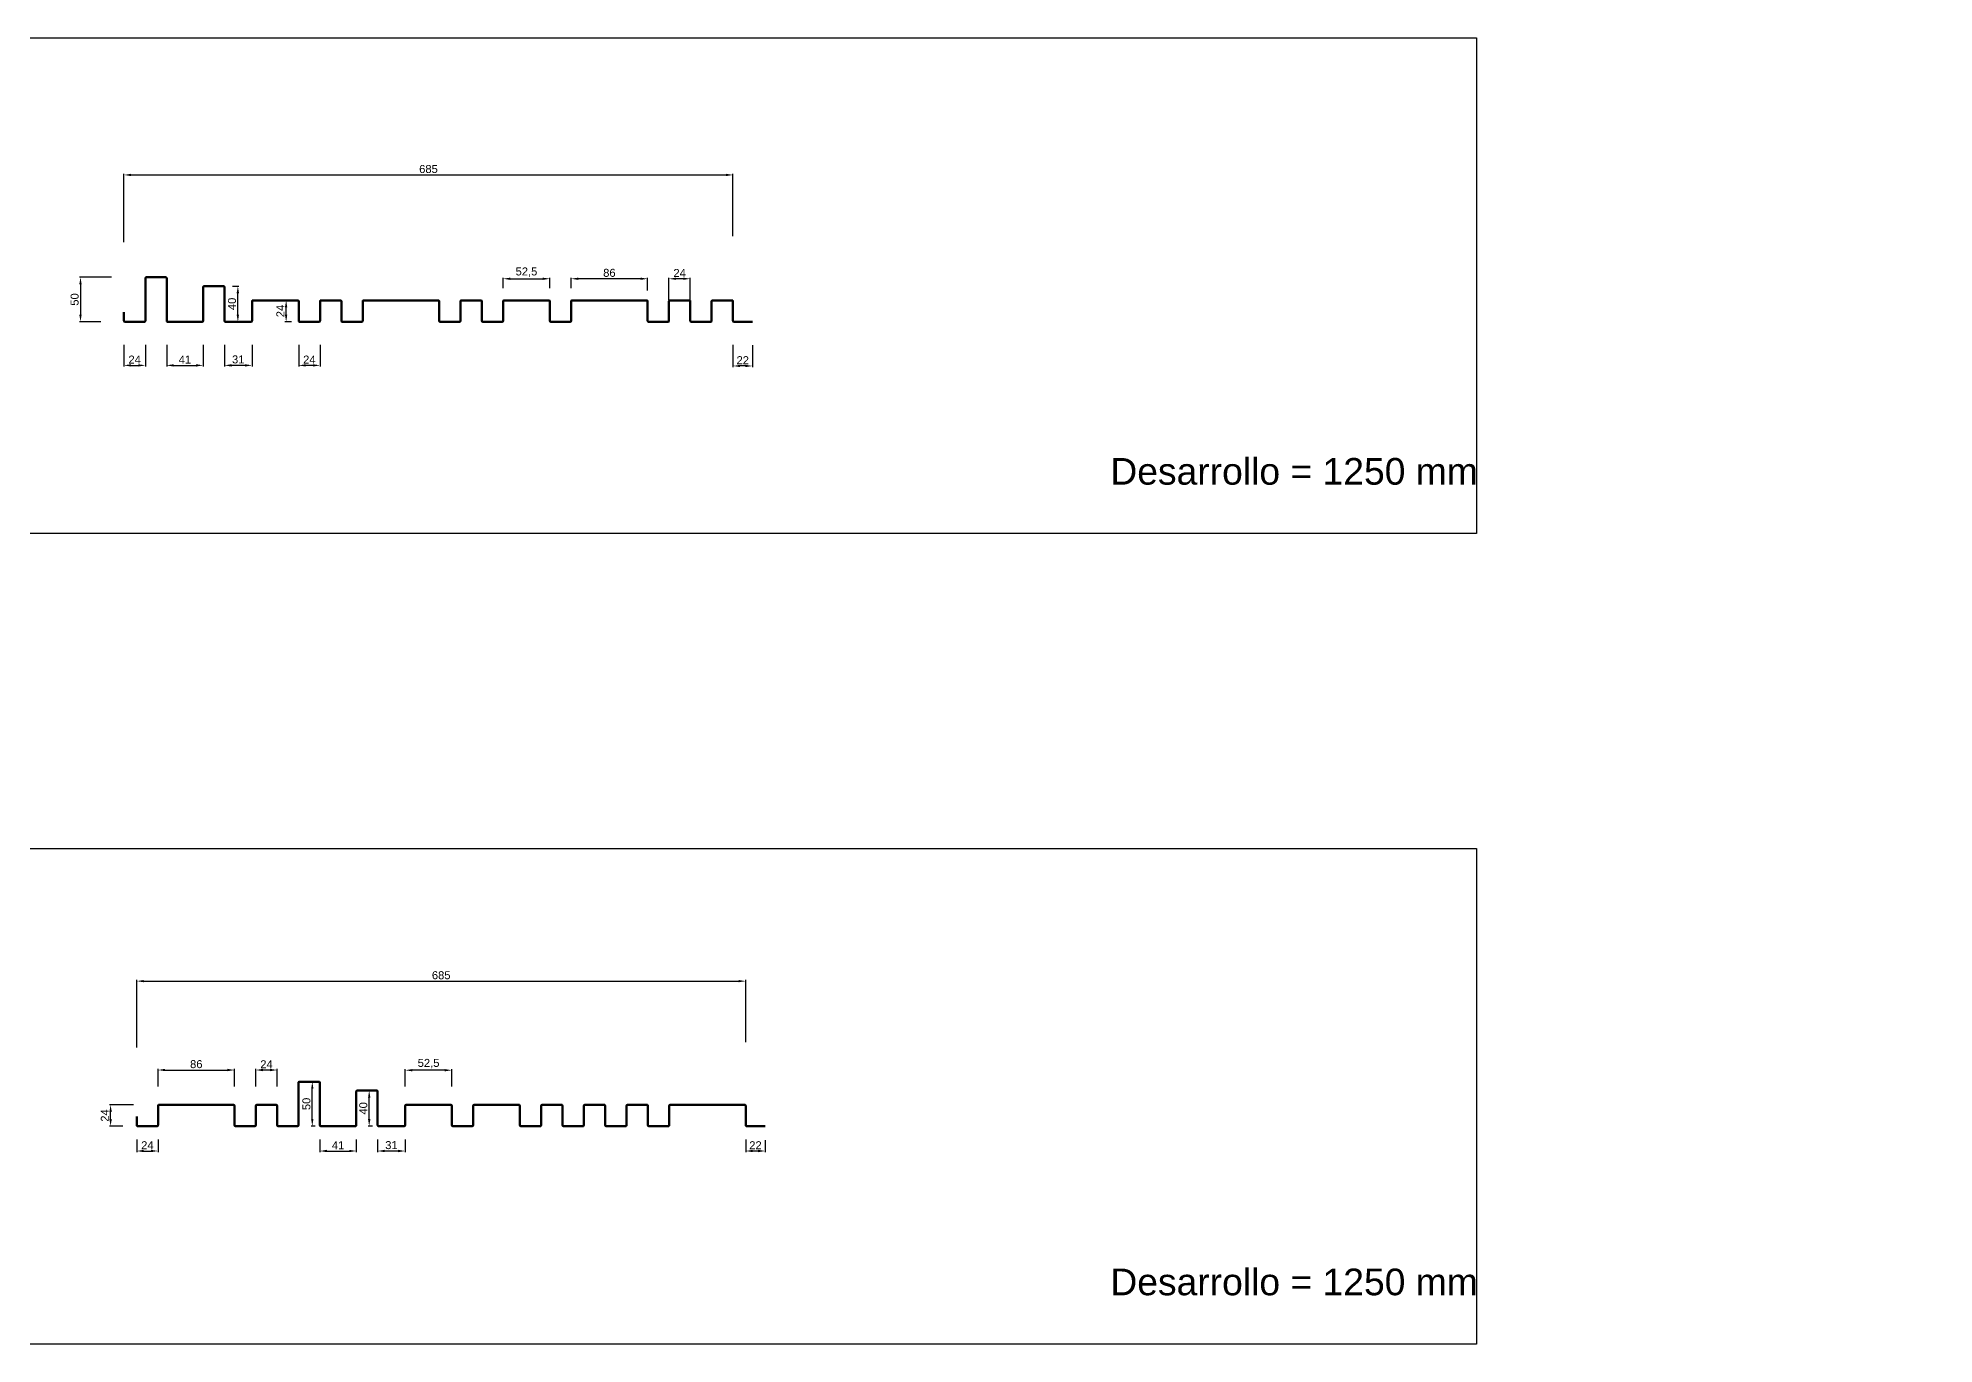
# Model space of a CAD drawing. Header units: millimetres. Extents: x 4334 to 41995838936, y 18500 to 30334.
# Drawn here: x 20181 to 22314, y 22005 to 23474 of the extents above; entities that cross this region are included whole.
import ezdxf

# ---------------------------------------------------------------- set-up
doc = ezdxf.new("R2010")
doc.units = ezdxf.units.MM
doc.layers.add('ANOTACIONES', color=7, linetype='Continuous', plot=False)
doc.layers.add('COTAS1', color=7, linetype='Continuous', lineweight=0)
doc.layers.add('RECUADROS', color=253, linetype='Continuous')
doc.styles.get("Standard").update_dxf_attribs({"font": 'arial.ttf'})
doc.dimstyles.new('ISO-25', dxfattribs={"dimtxt": 9, "dimasz": 8, "dimexe": 1.25, "dimexo": 0.625, "dimgap": 2, "dimtad": 1, "dimdec": 1, "dimtxsty": 'Standard', "dimcen": 2.5, "dimadec": 0, "dimazin": 0, "dimtfac": 1, "dimtdec": 1, "dimtmove": 0, "dimatfit": 3, "dimfxl": 1, "dimarcsym": 0})

# ---------------------------------------------------------------- blocks, each defined once
blk = doc.blocks.new('*D505')
at = {"color": 0, "lineweight": -2, "transparency": 16777216}
for p, q in [((20780.5, 23192.7), (20780.5, 23204.5)), ((20858.5, 23203.3), (20788.5, 23203.3)), ((20866.5, 23190), (20866.5, 23204.5))]:
    blk.add_line(p, q, dxfattribs=at)
at = {"color": 0, "transparency": 16777216}
for points in [[(20788.5, 23204.6), (20788.5, 23202), (20780.5, 23203.3)], [(20858.5, 23204.6), (20858.5, 23202), (20866.5, 23203.3)]]:
    blk.add_solid(points, dxfattribs=at)
at = {"layer": 'Defpoints', "color": 0, "transparency": 16777216}
for p in [(20780.5, 23203.3), (20780.5, 23192.1), (20866.5, 23189.3)]:
    blk.add_point(p, dxfattribs=at)
at = {"color": 0, "transparency": 16777216, "insert": (20823.5, 23209.9), "char_height": 9, "attachment_point": 5}
blk.add_mtext('86', dxfattribs=at)
blk = doc.blocks.new('*D506')
at = {"color": 0, "lineweight": -2, "transparency": 16777216}
for p, q in [((20277.5, 23244.4), (20277.5, 23321.3)), ((20285.5, 23320.1), (20954.5, 23320.1)), ((20962.5, 23251.1), (20962.5, 23321.3))]:
    blk.add_line(p, q, dxfattribs=at)
at = {"color": 0, "transparency": 16777216}
for points in [[(20285.5, 23321.4), (20285.5, 23318.7), (20277.5, 23320.1)], [(20954.5, 23321.4), (20954.5, 23318.7), (20962.5, 23320.1)]]:
    blk.add_solid(points, dxfattribs=at)
at = {"layer": 'Defpoints', "color": 0, "transparency": 16777216}
for p in [(20962.5, 23320.1), (20962.5, 23250.4), (20277.5, 23243.8)]:
    blk.add_point(p, dxfattribs=at)
at = {"color": 0, "transparency": 16777216, "insert": (20620, 23326.7), "char_height": 9, "attachment_point": 5}
blk.add_mtext('685', dxfattribs=at)
blk = doc.blocks.new('*D507')
at = {"color": 0, "lineweight": -2, "transparency": 16777216}
for p, q in [((20890.5, 23179.6), (20890.5, 23204.5)), ((20906.5, 23203.3), (20898.5, 23203.3)), ((20914.5, 23179.6), (20914.5, 23204.5))]:
    blk.add_line(p, q, dxfattribs=at)
at = {"color": 0, "transparency": 16777216}
for points in [[(20898.5, 23204.6), (20898.5, 23202), (20890.5, 23203.3)], [(20906.5, 23204.6), (20906.5, 23202), (20914.5, 23203.3)]]:
    blk.add_solid(points, dxfattribs=at)
at = {"layer": 'Defpoints', "color": 0, "transparency": 16777216}
for p in [(20890.5, 23203.3), (20890.5, 23179), (20914.5, 23179)]:
    blk.add_point(p, dxfattribs=at)
at = {"color": 0, "transparency": 16777216, "insert": (20902.5, 23209.8), "char_height": 9, "attachment_point": 5}
blk.add_mtext('24', dxfattribs=at)
blk = doc.blocks.new('*D508')
at = {"color": 0, "lineweight": -2, "transparency": 16777216}
for p, q in [((20704, 23192.7), (20704, 23204.5)), ((20712, 23203.3), (20748.5, 23203.3)), ((20756.5, 23192.7), (20756.5, 23204.5))]:
    blk.add_line(p, q, dxfattribs=at)
at = {"color": 0, "transparency": 16777216}
for points in [[(20712, 23204.6), (20712, 23202), (20704, 23203.3)], [(20748.5, 23204.6), (20748.5, 23202), (20756.5, 23203.3)]]:
    blk.add_solid(points, dxfattribs=at)
at = {"layer": 'Defpoints', "color": 0, "transparency": 16777216}
for p in [(20704, 23192.1), (20756.5, 23203.3), (20756.5, 23192.1)]:
    blk.add_point(p, dxfattribs=at)
at = {"color": 0, "transparency": 16777216, "insert": (20730.2, 23210.7), "char_height": 9, "attachment_point": 5}
blk.add_mtext('52,5', dxfattribs=at)
blk = doc.blocks.new('*D509')
at = {"color": 0, "lineweight": -2, "transparency": 16777216}
for p, q in [((20399.6, 23195), (20406.8, 23195)), ((20405.6, 23163), (20405.6, 23187)), ((20391.1, 23155), (20406.8, 23155))]:
    blk.add_line(p, q, dxfattribs=at)
at = {"color": 0, "transparency": 16777216}
for points in [[(20404.2, 23187), (20406.9, 23187), (20405.6, 23195)], [(20404.2, 23163), (20406.9, 23163), (20405.6, 23155)]]:
    blk.add_solid(points, dxfattribs=at)
at = {"layer": 'Defpoints', "color": 0, "transparency": 16777216}
for p in [(20399, 23195), (20405.6, 23195), (20390.5, 23155)]:
    blk.add_point(p, dxfattribs=at)
at = {"color": 0, "transparency": 16777216, "insert": (20399, 23175), "char_height": 9, "attachment_point": 5, "rotation": 90}
blk.add_mtext('40', dxfattribs=at)
blk = doc.blocks.new('*D510')
at = {"color": 0, "lineweight": -2, "transparency": 16777216}
for p, q in [((20263.5, 23205), (20227.3, 23205)), ((20228.6, 23197), (20228.6, 23163)), ((20251.5, 23155), (20227.3, 23155))]:
    blk.add_line(p, q, dxfattribs=at)
at = {"color": 0, "transparency": 16777216}
for points in [[(20227.2, 23197), (20229.9, 23197), (20228.6, 23205)], [(20227.2, 23163), (20229.9, 23163), (20228.6, 23155)]]:
    blk.add_solid(points, dxfattribs=at)
at = {"layer": 'Defpoints', "color": 0, "transparency": 16777216}
for p in [(20264.1, 23205), (20228.6, 23155), (20252.1, 23155)]:
    blk.add_point(p, dxfattribs=at)
at = {"color": 0, "transparency": 16777216, "insert": (20222, 23180), "char_height": 9, "attachment_point": 5, "rotation": 90}
blk.add_mtext('50', dxfattribs=at)
blk = doc.blocks.new('*D511')
at = {"color": 0, "lineweight": -2, "transparency": 16777216}
for p, q in [((20325.5, 23128.9), (20325.5, 23104.6)), ((20366.5, 23128.9), (20366.5, 23104.6)), ((20333.5, 23105.9), (20358.5, 23105.9))]:
    blk.add_line(p, q, dxfattribs=at)
at = {"color": 0, "transparency": 16777216}
for points in [[(20333.5, 23107.2), (20333.5, 23104.5), (20325.5, 23105.9)], [(20358.5, 23107.2), (20358.5, 23104.5), (20366.5, 23105.9)]]:
    blk.add_solid(points, dxfattribs=at)
at = {"layer": 'Defpoints', "color": 0, "transparency": 16777216}
for p in [(20325.5, 23129.5), (20366.5, 23129.5), (20366.5, 23105.9)]:
    blk.add_point(p, dxfattribs=at)
at = {"color": 0, "transparency": 16777216, "insert": (20346, 23112.4), "char_height": 9, "attachment_point": 5}
blk.add_mtext('41', dxfattribs=at)
blk = doc.blocks.new('*D512')
at = {"color": 0, "lineweight": -2, "transparency": 16777216}
for p, q in [((20277.5, 23128.9), (20277.5, 23104.6)), ((20301.5, 23128.9), (20301.5, 23104.6)), ((20285.5, 23105.9), (20293.5, 23105.9))]:
    blk.add_line(p, q, dxfattribs=at)
at = {"color": 0, "transparency": 16777216}
for points in [[(20285.5, 23107.2), (20285.5, 23104.5), (20277.5, 23105.9)], [(20293.5, 23107.2), (20293.5, 23104.5), (20301.5, 23105.9)]]:
    blk.add_solid(points, dxfattribs=at)
at = {"layer": 'Defpoints', "color": 0, "transparency": 16777216}
for p in [(20277.5, 23129.5), (20301.5, 23129.5), (20301.5, 23105.9)]:
    blk.add_point(p, dxfattribs=at)
at = {"color": 0, "transparency": 16777216, "insert": (20289.5, 23112.4), "char_height": 9, "attachment_point": 5}
blk.add_mtext('24', dxfattribs=at)
blk = doc.blocks.new('*D513')
at = {"color": 0, "lineweight": -2, "transparency": 16777216}
for p, q in [((20390.5, 23128.9), (20390.5, 23104.6)), ((20421.5, 23128.9), (20421.5, 23104.6)), ((20413.5, 23105.9), (20398.5, 23105.9))]:
    blk.add_line(p, q, dxfattribs=at)
at = {"color": 0, "transparency": 16777216}
for points in [[(20398.5, 23107.2), (20398.5, 23104.5), (20390.5, 23105.9)], [(20413.5, 23107.2), (20413.5, 23104.5), (20421.5, 23105.9)]]:
    blk.add_solid(points, dxfattribs=at)
at = {"layer": 'Defpoints', "color": 0, "transparency": 16777216}
for p in [(20390.5, 23129.5), (20421.5, 23129.5), (20390.5, 23105.9)]:
    blk.add_point(p, dxfattribs=at)
at = {"color": 0, "transparency": 16777216, "insert": (20406, 23112.5), "char_height": 9, "attachment_point": 5}
blk.add_mtext('31', dxfattribs=at)
blk = doc.blocks.new('*D514')
at = {"color": 0, "lineweight": -2, "transparency": 16777216}
for p, q in [((20474, 23128.9), (20474, 23104.6)), ((20498, 23128.9), (20498, 23104.6)), ((20490, 23105.9), (20482, 23105.9))]:
    blk.add_line(p, q, dxfattribs=at)
at = {"color": 0, "transparency": 16777216}
for points in [[(20482, 23107.2), (20482, 23104.5), (20474, 23105.9)], [(20490, 23107.2), (20490, 23104.5), (20498, 23105.9)]]:
    blk.add_solid(points, dxfattribs=at)
at = {"layer": 'Defpoints', "color": 0, "transparency": 16777216}
for p in [(20474, 23129.5), (20498, 23129.5), (20474, 23105.9)]:
    blk.add_point(p, dxfattribs=at)
at = {"color": 0, "transparency": 16777216, "insert": (20486, 23112.4), "char_height": 9, "attachment_point": 5}
blk.add_mtext('24', dxfattribs=at)
blk = doc.blocks.new('*D515')
at = {"color": 0, "lineweight": -2, "transparency": 16777216}
for p, q in [((20472.4, 23179), (20458.6, 23179)), ((20459.9, 23163), (20459.9, 23171)), ((20465.9, 23155), (20458.6, 23155))]:
    blk.add_line(p, q, dxfattribs=at)
at = {"color": 0, "transparency": 16777216}
for points in [[(20458.5, 23171), (20461.2, 23171), (20459.9, 23179)], [(20458.5, 23163), (20461.2, 23163), (20459.9, 23155)]]:
    blk.add_solid(points, dxfattribs=at)
at = {"layer": 'Defpoints', "color": 0, "transparency": 16777216}
for p in [(20459.9, 23179), (20473, 23179), (20466.5, 23155)]:
    blk.add_point(p, dxfattribs=at)
at = {"color": 0, "transparency": 16777216, "insert": (20453.4, 23167), "char_height": 9, "attachment_point": 5, "rotation": 90}
blk.add_mtext('24', dxfattribs=at)
blk = doc.blocks.new('*D516')
at = {"color": 0, "lineweight": -2, "transparency": 16777216}
for p, q in [((20291.8, 22338.6), (20291.8, 22414.5)), ((20299.8, 22413.2), (20968.8, 22413.2)), ((20976.8, 22344.7), (20976.8, 22414.5))]:
    blk.add_line(p, q, dxfattribs=at)
at = {"color": 0, "transparency": 16777216}
for points in [[(20299.8, 22414.5), (20299.8, 22411.9), (20291.8, 22413.2)], [(20968.8, 22414.5), (20968.8, 22411.9), (20976.8, 22413.2)]]:
    blk.add_solid(points, dxfattribs=at)
at = {"layer": 'Defpoints', "color": 0, "transparency": 16777216}
for p in [(20976.8, 22413.2), (20291.8, 22337.9), (20976.8, 22344.1)]:
    blk.add_point(p, dxfattribs=at)
at = {"color": 0, "transparency": 16777216, "insert": (20634.3, 22419.8), "char_height": 9, "attachment_point": 5}
blk.add_mtext('685', dxfattribs=at)
blk = doc.blocks.new('*D517')
at = {"color": 0, "lineweight": -2, "transparency": 16777216}
for p, q in [((20496.2, 22300.1), (20488, 22300.1)), ((20489.3, 22258.1), (20489.3, 22292.1)), ((20492.5, 22250.1), (20488, 22250.1))]:
    blk.add_line(p, q, dxfattribs=at)
at = {"color": 0, "transparency": 16777216}
for points in [[(20488, 22292.1), (20490.6, 22292.1), (20489.3, 22300.1)], [(20488, 22258.1), (20490.6, 22258.1), (20489.3, 22250.1)]]:
    blk.add_solid(points, dxfattribs=at)
at = {"layer": 'Defpoints', "color": 0, "transparency": 16777216}
for p in [(20489.3, 22300.1), (20496.8, 22300.1), (20493.1, 22250.1)]:
    blk.add_point(p, dxfattribs=at)
at = {"color": 0, "transparency": 16777216, "insert": (20482.7, 22275.1), "char_height": 9, "attachment_point": 5, "rotation": 90}
blk.add_mtext('50', dxfattribs=at)
blk = doc.blocks.new('*D518')
at = {"color": 0, "lineweight": -2, "transparency": 16777216}
for p, q in [((20561.2, 22290.1), (20552.1, 22290.1)), ((20553.3, 22258.1), (20553.3, 22282.1)), ((20557, 22250.1), (20552.1, 22250.1))]:
    blk.add_line(p, q, dxfattribs=at)
at = {"color": 0, "transparency": 16777216}
for points in [[(20552, 22282.1), (20554.7, 22282.1), (20553.3, 22290.1)], [(20552, 22258.1), (20554.7, 22258.1), (20553.3, 22250.1)]]:
    blk.add_solid(points, dxfattribs=at)
at = {"layer": 'Defpoints', "color": 0, "transparency": 16777216}
for p in [(20553.3, 22290.1), (20561.8, 22290.1), (20557.6, 22250.1)]:
    blk.add_point(p, dxfattribs=at)
at = {"color": 0, "transparency": 16777216, "insert": (20546.7, 22270.1), "char_height": 9, "attachment_point": 5, "rotation": 90}
blk.add_mtext('40', dxfattribs=at)
blk = doc.blocks.new('*D519')
at = {"color": 0, "lineweight": -2, "transparency": 16777216}
for p, q in [((20562.8, 22235), (20562.8, 22220.9)), ((20593.8, 22235), (20593.8, 22220.9)), ((20585.8, 22222.1), (20570.8, 22222.1))]:
    blk.add_line(p, q, dxfattribs=at)
at = {"color": 0, "transparency": 16777216}
for points in [[(20570.8, 22223.5), (20570.8, 22220.8), (20562.8, 22222.1)], [(20585.8, 22223.5), (20585.8, 22220.8), (20593.8, 22222.1)]]:
    blk.add_solid(points, dxfattribs=at)
at = {"layer": 'Defpoints', "color": 0, "transparency": 16777216}
for p in [(20562.8, 22235.7), (20593.8, 22235.7), (20562.8, 22222.1)]:
    blk.add_point(p, dxfattribs=at)
at = {"color": 0, "transparency": 16777216, "insert": (20578.3, 22228.7), "char_height": 9, "attachment_point": 5}
blk.add_mtext('31', dxfattribs=at)
blk = doc.blocks.new('*D520')
at = {"color": 0, "lineweight": -2, "transparency": 16777216}
for p, q in [((20497.8, 22235), (20497.8, 22220.9)), ((20538.8, 22235), (20538.8, 22220.9)), ((20505.8, 22222.1), (20530.8, 22222.1))]:
    blk.add_line(p, q, dxfattribs=at)
at = {"color": 0, "transparency": 16777216}
for points in [[(20505.8, 22223.5), (20505.8, 22220.8), (20497.8, 22222.1)], [(20530.8, 22223.5), (20530.8, 22220.8), (20538.8, 22222.1)]]:
    blk.add_solid(points, dxfattribs=at)
at = {"layer": 'Defpoints', "color": 0, "transparency": 16777216}
for p in [(20497.8, 22235.7), (20538.8, 22235.7), (20538.8, 22222.1)]:
    blk.add_point(p, dxfattribs=at)
at = {"color": 0, "transparency": 16777216, "insert": (20518.3, 22228.6), "char_height": 9, "attachment_point": 5}
blk.add_mtext('41', dxfattribs=at)
blk = doc.blocks.new('*D521')
at = {"color": 0, "lineweight": -2, "transparency": 16777216}
for p, q in [((20291.8, 22235), (20291.8, 22220.9)), ((20315.8, 22235), (20315.8, 22220.9)), ((20299.8, 22222.1), (20307.8, 22222.1))]:
    blk.add_line(p, q, dxfattribs=at)
at = {"color": 0, "transparency": 16777216}
for points in [[(20299.8, 22223.5), (20299.8, 22220.8), (20291.8, 22222.1)], [(20307.8, 22223.5), (20307.8, 22220.8), (20315.8, 22222.1)]]:
    blk.add_solid(points, dxfattribs=at)
at = {"layer": 'Defpoints', "color": 0, "transparency": 16777216}
for p in [(20291.8, 22235.7), (20315.8, 22235.7), (20315.8, 22222.1)]:
    blk.add_point(p, dxfattribs=at)
at = {"color": 0, "transparency": 16777216, "insert": (20303.8, 22228.6), "char_height": 9, "attachment_point": 5}
blk.add_mtext('24', dxfattribs=at)
blk = doc.blocks.new('*D522')
at = {"color": 0, "lineweight": -2, "transparency": 16777216}
for p, q in [((20315.8, 22294.7), (20315.8, 22314.5)), ((20323.8, 22313.2), (20393.8, 22313.2)), ((20401.8, 22294.7), (20401.8, 22314.5))]:
    blk.add_line(p, q, dxfattribs=at)
at = {"color": 0, "transparency": 16777216}
for points in [[(20323.8, 22314.6), (20323.8, 22311.9), (20315.8, 22313.2)], [(20393.8, 22314.6), (20393.8, 22311.9), (20401.8, 22313.2)]]:
    blk.add_solid(points, dxfattribs=at)
at = {"layer": 'Defpoints', "color": 0, "transparency": 16777216}
for p in [(20401.8, 22313.2), (20315.8, 22294.1), (20401.8, 22294.1)]:
    blk.add_point(p, dxfattribs=at)
at = {"color": 0, "transparency": 16777216, "insert": (20358.8, 22319.8), "char_height": 9, "attachment_point": 5}
blk.add_mtext('86', dxfattribs=at)
blk = doc.blocks.new('*D523')
at = {"color": 0, "lineweight": -2, "transparency": 16777216}
for p, q in [((20288.1, 22274.1), (20261.2, 22274.1)), ((20276.1, 22250.1), (20261.2, 22250.1)), ((20262.4, 22258.1), (20262.4, 22266.1))]:
    blk.add_line(p, q, dxfattribs=at)
at = {"color": 0, "transparency": 16777216}
for points in [[(20261.1, 22266.1), (20263.8, 22266.1), (20262.4, 22274.1)], [(20261.1, 22258.1), (20263.8, 22258.1), (20262.4, 22250.1)]]:
    blk.add_solid(points, dxfattribs=at)
at = {"layer": 'Defpoints', "color": 0, "transparency": 16777216}
for p in [(20262.4, 22274.1), (20288.7, 22274.1), (20276.7, 22250.1)]:
    blk.add_point(p, dxfattribs=at)
at = {"color": 0, "transparency": 16777216, "insert": (20255.9, 22262.1), "char_height": 9, "attachment_point": 5, "rotation": 90}
blk.add_mtext('24', dxfattribs=at)
blk = doc.blocks.new('*D524')
at = {"color": 0, "lineweight": -2, "transparency": 16777216}
for p, q in [((20593.8, 22294.6), (20593.8, 22314.3)), ((20638.3, 22313), (20601.8, 22313)), ((20646.3, 22294.6), (20646.3, 22314.3))]:
    blk.add_line(p, q, dxfattribs=at)
at = {"color": 0, "transparency": 16777216}
for points in [[(20601.8, 22314.3), (20601.8, 22311.7), (20593.8, 22313)], [(20638.3, 22314.3), (20638.3, 22311.7), (20646.3, 22313)]]:
    blk.add_solid(points, dxfattribs=at)
at = {"layer": 'Defpoints', "color": 0, "transparency": 16777216}
for p in [(20593.8, 22313), (20593.8, 22294), (20646.3, 22294)]:
    blk.add_point(p, dxfattribs=at)
at = {"color": 0, "transparency": 16777216, "insert": (20620.1, 22320.4), "char_height": 9, "attachment_point": 5}
blk.add_mtext('52,5', dxfattribs=at)
blk = doc.blocks.new('*D525')
at = {"color": 0, "lineweight": -2, "transparency": 16777216}
for p, q in [((20425.8, 22294.7), (20425.8, 22314.5)), ((20441.8, 22313.2), (20433.8, 22313.2)), ((20449.8, 22294.7), (20449.8, 22314.5))]:
    blk.add_line(p, q, dxfattribs=at)
at = {"color": 0, "transparency": 16777216}
for points in [[(20433.8, 22314.6), (20433.8, 22311.9), (20425.8, 22313.2)], [(20441.8, 22314.6), (20441.8, 22311.9), (20449.8, 22313.2)]]:
    blk.add_solid(points, dxfattribs=at)
at = {"layer": 'Defpoints', "color": 0, "transparency": 16777216}
for p in [(20425.8, 22313.2), (20425.8, 22294.1), (20449.8, 22294.1)]:
    blk.add_point(p, dxfattribs=at)
at = {"color": 0, "transparency": 16777216, "insert": (20437.8, 22319.7), "char_height": 9, "attachment_point": 5}
blk.add_mtext('24', dxfattribs=at)
blk = doc.blocks.new('*D526')
at = {"color": 0, "lineweight": -2, "transparency": 16777216}
for p, q in [((20976.8, 22235), (20976.8, 22220.9)), ((20998.8, 22234.5), (20998.8, 22220.9)), ((20990.8, 22222.1), (20984.8, 22222.1))]:
    blk.add_line(p, q, dxfattribs=at)
at = {"color": 0, "transparency": 16777216}
for points in [[(20984.8, 22223.5), (20984.8, 22220.8), (20976.8, 22222.1)], [(20990.8, 22223.5), (20990.8, 22220.8), (20998.8, 22222.1)]]:
    blk.add_solid(points, dxfattribs=at)
at = {"layer": 'Defpoints', "color": 0, "transparency": 16777216}
for p in [(20976.8, 22235.7), (20998.8, 22235.2), (20976.8, 22222.1)]:
    blk.add_point(p, dxfattribs=at)
at = {"color": 0, "transparency": 16777216, "insert": (20987.8, 22228.6), "char_height": 9, "attachment_point": 5}
blk.add_mtext('22', dxfattribs=at)
blk = doc.blocks.new('*D538')
at = {"layer": 'COTAS1', "color": 0, "lineweight": -2, "transparency": 16777216}
for p, q in [((20962.5, 23129), (20962.5, 23104)), ((20984.5, 23128.5), (20984.5, 23104)), ((20976.5, 23105.2), (20970.5, 23105.2))]:
    blk.add_line(p, q, dxfattribs=at)
at = {"layer": 'COTAS1', "color": 0, "transparency": 16777216}
for points in [[(20970.5, 23106.5), (20970.5, 23103.9), (20962.5, 23105.2)], [(20976.5, 23106.5), (20976.5, 23103.9), (20984.5, 23105.2)]]:
    blk.add_solid(points, dxfattribs=at)
at = {"layer": 'Defpoints', "color": 0, "transparency": 16777216}
for p in [(20962.5, 23129.6), (20984.5, 23129.1), (20962.5, 23105.2)]:
    blk.add_point(p, dxfattribs=at)
at = {"layer": 'COTAS1', "color": 0, "transparency": 16777216, "insert": (20973.5, 23111.7), "char_height": 9, "attachment_point": 5}
blk.add_mtext('22', dxfattribs=at)

msp = doc.modelspace()

# ---------------------------------------------------------------- linework, layer by layer
at = {"color": 1, "lineweight": 50}
for points in [[(20277.5, 23165.65), (20277.5, 23155.95, 0.4142136), (20278.5, 23154.95), (20300.5, 23154.95, 0.4142136), (20301.5, 23155.95), (20301.5, 23203.95, -0.4142136), (20302.5, 23204.95), (20324.5, 23204.95, -0.4142136), (20325.5, 23203.95), (20325.5, 23155.95, 0.4142136), (20326.5, 23154.95), (20365.5, 23154.95, 0.4142136), (20366.5, 23155.95), (20366.5, 23193.95, -0.4142136), (20367.5, 23194.95), (20389.5, 23194.95, -0.4142136), (20390.5, 23193.95), (20390.5, 23155.95, 0.4142136), (20391.5, 23154.95), (20420.5, 23154.95, 0.4142136), (20421.5, 23155.95), (20421.5, 23177.95, -0.4142136), (20422.5, 23178.95), (20473, 23178.95, -0.4142136), (20474, 23177.95), (20474, 23155.95, 0.4142136), (20475, 23154.95), (20497, 23154.95, 0.4142136), (20498, 23155.95), (20498, 23177.95, -0.4142136), (20499, 23178.95), (20521, 23178.95, -0.4142136), (20522, 23177.95), (20522, 23155.95, 0.4142136), (20523, 23154.95), (20545, 23154.95, 0.4142136), (20546, 23155.95), (20546, 23177.95, -0.4142136), (20547, 23178.95), (20631, 23178.95, -0.4142136), (20632, 23177.95), (20632, 23155.95, 0.4142136), (20633, 23154.95), (20655, 23154.95, 0.4142136), (20656, 23155.95), (20656, 23177.95, -0.4142136), (20657, 23178.95), (20679, 23178.95, -0.4142136), (20680, 23177.95), (20680, 23155.95, 0.4142136), (20681, 23154.95), (20703, 23154.95, 0.4142136), (20704, 23155.95), (20704, 23177.95, -0.4142136), (20705, 23178.95), (20755.5, 23178.95, -0.4142136), (20756.5, 23177.95), (20756.5, 23155.95, 0.4142136), (20757.5, 23154.95), (20779.5, 23154.95, 0.4142136), (20780.5, 23155.95), (20780.5, 23177.95, -0.4142136), (20781.5, 23178.95), (20865.5, 23178.95, -0.4142136), (20866.5, 23177.95), (20866.5, 23155.95, 0.4142136), (20867.5, 23154.95), (20889.5, 23154.95, 0.4142136), (20890.5, 23155.95), (20890.5, 23177.95, -0.4142136), (20891.5, 23178.95), (20913.5, 23178.95, -0.4142136), (20914.5, 23177.95), (20914.5, 23155.95, 0.4142136), (20915.5, 23154.95), (20937.5, 23154.95, 0.4142136), (20938.5, 23155.95), (20938.5, 23177.95, -0.4142136), (20939.5, 23178.95), (20961.5, 23178.95, -0.4142136), (20962.5, 23177.95), (20962.5, 23155.95, 0.4142136), (20963.5, 23154.95), (20984.5, 23154.95)], [(20291.81, 22260.78), (20291.81, 22251.08, 0.4142136), (20292.81, 22250.08), (20314.81, 22250.08, 0.4142136), (20315.81, 22251.08), (20315.81, 22273.08, -0.4142136), (20316.81, 22274.08), (20400.81, 22274.08, -0.4142136), (20401.81, 22273.08), (20401.81, 22251.08, 0.4142136), (20402.81, 22250.08), (20424.81, 22250.08, 0.4142136), (20425.81, 22251.08), (20425.81, 22273.08, -0.4142136), (20426.81, 22274.08), (20448.81, 22274.08, -0.4142136), (20449.81, 22273.08), (20449.81, 22251.08, 0.4142136), (20450.81, 22250.08), (20472.81, 22250.08, 0.4142136), (20473.81, 22251.08), (20473.81, 22299.08, -0.4142136), (20474.81, 22300.08), (20496.81, 22300.08, -0.4142136), (20497.81, 22299.08), (20497.81, 22251.08, 0.4142136), (20498.81, 22250.08), (20537.81, 22250.08, 0.4142136), (20538.81, 22251.08), (20538.81, 22289.08, -0.4142136), (20539.81, 22290.08), (20561.81, 22290.08, -0.4142136), (20562.81, 22289.08), (20562.81, 22251.08, 0.4142136), (20563.81, 22250.08), (20592.81, 22250.08, 0.4142136), (20593.81, 22251.08), (20593.81, 22273.08, -0.4142136), (20594.81, 22274.08), (20645.31, 22274.08, -0.4142136), (20646.31, 22273.08), (20646.31, 22251.08, 0.4142136), (20647.31, 22250.08), (20669.31, 22250.08, 0.4142136), (20670.31, 22251.08), (20670.31, 22273.08, -0.4142136), (20671.31, 22274.08), (20721.81, 22274.08, -0.4142136), (20722.81, 22273.08), (20722.81, 22251.08, 0.4142136), (20723.81, 22250.08), (20745.81, 22250.08, 0.4142136), (20746.81, 22251.08), (20746.81, 22273.08, -0.4142136), (20747.81, 22274.08), (20769.81, 22274.08, -0.4142136), (20770.81, 22273.08), (20770.81, 22251.08, 0.4142136), (20771.81, 22250.08), (20793.81, 22250.08, 0.4142136), (20794.81, 22251.08), (20794.81, 22273.08, -0.4142136), (20795.81, 22274.08), (20817.81, 22274.08, -0.4142136), (20818.81, 22273.08), (20818.81, 22251.08, 0.4142136), (20819.81, 22250.08), (20841.81, 22250.08, 0.4142136), (20842.81, 22251.08), (20842.81, 22273.08, -0.4142136), (20843.81, 22274.08), (20865.81, 22274.08, -0.4142136), (20866.81, 22273.08), (20866.81, 22251.08, 0.4142136), (20867.81, 22250.08), (20889.81, 22250.08, 0.4142136), (20890.81, 22251.08), (20890.81, 22273.08, -0.4142136), (20891.81, 22274.08), (20975.81, 22274.08, -0.4142136), (20976.81, 22273.08), (20976.81, 22251.08, 0.4142136), (20977.81, 22250.08), (20998.81, 22250.08)]]:
    msp.add_lwpolyline(points, format="xyb", dxfattribs=at)
at = {"layer": 'RECUADROS', "color": 0, "lineweight": 30}
for points in [[(19978.53, 23474.21), (21798.79, 23474.21), (21798.79, 22916.76), (19978.53, 22916.76)], [(19978.53, 22562.4), (21798.79, 22562.4), (21798.79, 22004.94), (19978.53, 22004.94)]]:
    msp.add_lwpolyline(points, close=True, dxfattribs=at)

# ---------------------------------------------------------------- texts
at = {"layer": 'ANOTACIONES', "char_height": 30, "attachment_point": 1}
for insert in [(21386.96, 23001.67), (21386.96, 22089.85)]:
    msp.add_mtext_dynamic_manual_height_columns('Desarrollo = 1250 mm', width=6765.1618, gutter_width=150, heights=[0], dxfattribs=dict(at, insert=insert))

# ---------------------------------------------------------------- dimensions: what is measured, and where the dimension line sits
for base, p1, p2, picture, middle in [((20962.5, 23320.07), (20277.5, 23243.8), (20962.5, 23250.45), '*D506', (20620, 23326.66)), ((20756.5, 23203.3), (20704, 23192.06), (20756.5, 23192.06), '*D508', (20730.25, 23210.7)), ((20780.5, 23203.3), (20866.5, 23189.34), (20780.5, 23192.06), '*D505', (20823.5, 23209.89)), ((20890.5, 23203.3), (20914.5, 23178.95), (20890.5, 23178.95), '*D507', (20902.5, 23209.81)), ((20301.5, 23105.87), (20277.5, 23129.48), (20301.5, 23129.48), '*D512', (20289.5, 23112.39)), ((20366.5, 23105.87), (20325.5, 23129.48), (20366.5, 23129.48), '*D511', (20346, 23112.39)), ((20390.5, 23105.87), (20421.5, 23129.48), (20390.5, 23129.48), '*D513', (20406, 23112.47)), ((20474, 23105.87), (20498, 23129.48), (20474, 23129.48), '*D514', (20486, 23112.39)), ((20976.81, 22413.21), (20291.81, 22337.93), (20976.81, 22344.08), '*D516', (20634.31, 22419.8)), ((20401.81, 22313.22), (20315.81, 22294.09), (20401.81, 22294.09), '*D522', (20358.81, 22319.82)), ((20425.81, 22313.22), (20449.81, 22294.09), (20425.81, 22294.09), '*D525', (20437.81, 22319.74)), ((20593.81, 22313.01), (20646.31, 22293.99), (20593.81, 22293.99), '*D524', (20620.06, 22320.42)), ((20315.81, 22222.12), (20291.81, 22235.66), (20315.81, 22235.66), '*D521', (20303.81, 22228.64)), ((20538.81, 22222.12), (20497.81, 22235.66), (20538.81, 22235.66), '*D520', (20518.31, 22228.64)), ((20562.81, 22222.12), (20593.81, 22235.66), (20562.81, 22235.66), '*D519', (20578.31, 22228.72)), ((20976.81, 22222.12), (20998.81, 22235.16), (20976.81, 22235.66), '*D526', (20987.81, 22228.64))]:
    dim = msp.add_linear_dim(base=base, p1=p1, p2=p2, dimstyle='ISO-25')
    dim.commit()
    dim.dimension.update_dxf_attribs({"geometry": picture, "text_midpoint": middle})
for base, p1, p2, picture, middle in [((20228.57, 23154.95), (20264.1, 23204.95), (20252.1, 23154.95), '*D510', (20221.98, 23179.95)), ((20405.56, 23194.95), (20390.5, 23154.95), (20398.96, 23194.95), '*D509', (20398.96, 23174.95)), ((20459.87, 23178.95), (20466.5, 23154.95), (20473, 23178.95), '*D515', (20453.35, 23166.95)), ((20489.3, 22300.08), (20493.12, 22250.08), (20496.81, 22300.08), '*D517', (20482.7, 22275.08)), ((20553.34, 22290.08), (20557.64, 22250.08), (20561.81, 22290.08), '*D518', (20546.75, 22270.08)), ((20262.45, 22274.08), (20276.69, 22250.08), (20288.69, 22274.08), '*D523', (20255.93, 22262.08))]:
    dim = msp.add_linear_dim(base=base, p1=p1, p2=p2, angle=90, dimstyle='ISO-25')
    dim.commit()
    dim.dimension.update_dxf_attribs({"geometry": picture, "text_midpoint": middle})
at = {"layer": 'COTAS1'}
dim = msp.add_linear_dim(base=(20962.5, 23105.21), p1=(20984.5, 23129.14), p2=(20962.5, 23129.64), dimstyle='ISO-25', dxfattribs=at)
dim.commit()
dim.dimension.update_dxf_attribs({"geometry": '*D538', "text_midpoint": (20973.5, 23111.72)})

doc.saveas('drawing.dxf')
